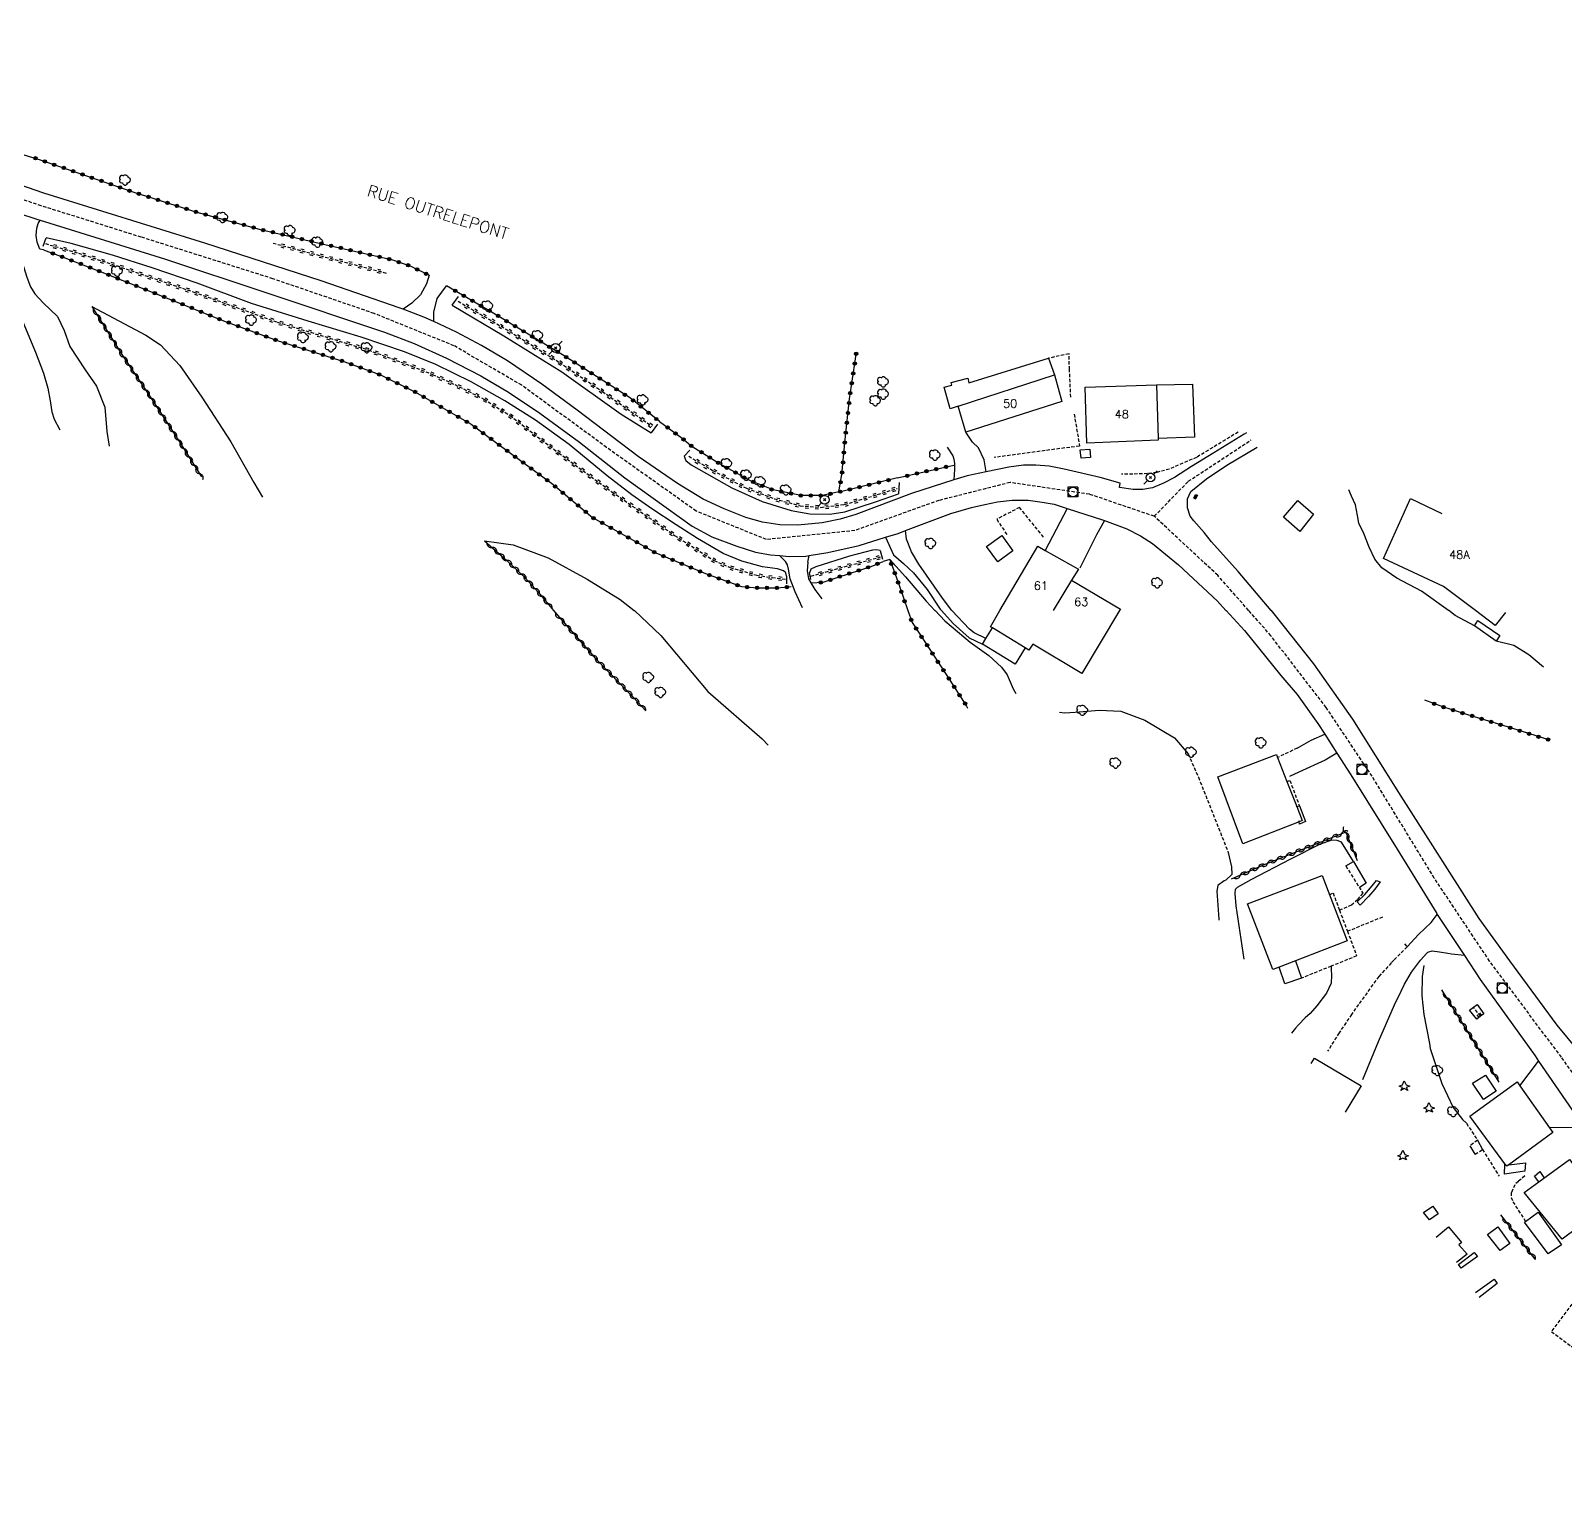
# Model space of a CAD drawing. Header units: millimetres. Extents: x 267000 to 268000, y 124999 to 126000.
# Drawn here: x 267223.6 to 267454.9, y 125538.4 to 125758.4 of the extents above; entities that cross this region are included whole.
import ezdxf
from ezdxf.enums import TextEntityAlignment as Align

# ---------------------------------------------------------------- set-up
doc = ezdxf.new("R2010")
doc.units = ezdxf.units.MM
doc.linetypes.add('DASHED', pattern=[0.75, 0.5, -0.25])
doc.layers.get('0').update_dxf_attribs({"linetype": 'CONTINUOUS'})
for name, color, linetype in [('W0001', 6, 'DASHED'), ('W0008', 7, 'CONTINUOUS'), ('W0017', 7, 'CONTINUOUS'), ('W0101', 7, 'CONTINUOUS'), ('W0104', 1, 'CONTINUOUS'), ('W0105', 7, 'CONTINUOUS'), ('W0112', 1, 'DASHED'), ('W0120', 7, 'CONTINUOUS'), ('W0211', 2, 'CONTINUOUS'), ('W0214', 2, 'CONTINUOUS'), ('W0220', 5, 'DASHED'), ('W0300', 7, 'CONTINUOUS'), ('W0303', 7, 'CONTINUOUS'), ('W0310', 3, 'CONTINUOUS'), ('W0322', 7, 'CONTINUOUS'), ('W0323', 7, 'CONTINUOUS'), ('W0401', 7, 'CONTINUOUS'), ('W0420', 7, 'CONTINUOUS'), ('W0473', 7, 'CONTINUOUS'), ('W0989', 7, 'CONTINUOUS'), ('W0991', 7, 'CONTINUOUS'), ('W1102', 7, 'CONTINUOUS')]:
    doc.layers.add(name, color=color, linetype=linetype)
doc.styles.get("Standard").update_dxf_attribs({"font": 'romans.shx', "width": 0.85})

# ---------------------------------------------------------------- blocks, each defined once
blk = doc.blocks.new('T303')
for p, q in [((-0.77, 0), (-0.28, 0.21)), ((-0.28, -0.21), (-0.77, 0)), ((-0.28, 0.21), (0, 0.83)), ((0, 0.83), (0.28, 0.21)), ((0.28, 0.21), (0.83, 0)), ((0.83, 0), (0.28, -0.21)), ((-0.49, -0.63), (-0.28, -0.21)), ((0, -0.35), (-0.49, -0.63)), ((0.56, -0.63), (0, -0.35)), ((0.28, -0.21), (0.56, -0.63))]:
    blk.add_line(p, q)
blk = doc.blocks.new('T420')
for p, q in [((0.75, 0.75), (-0.75, 0.75)), ((-0.75, 0.75), (-0.75, -0.75)), ((0.75, 0.75), (0.75, -0.75)), ((0.75, -0.75), (-0.75, -0.75))]:
    blk.add_line(p, q)
blk.add_ellipse((0, 0), major_axis=(-0.53, 0.53), ratio=1, start_param=3.926991, end_param=10.210176)
blk = doc.blocks.new('T300')
for p, q in [((-0.8, 0.51), (-0.86, 0.34)), ((-0.86, 0.34), (-0.86, 0.17)), ((-0.86, 0.17), (-0.74, 0.06)), ((-0.69, 0.63), (-0.8, 0.51)), ((-0.8, -0.06), (-0.74, 0.06)), ((-0.74, 0.06), (-0.69, 0.11)), ((-0.57, 0.69), (-0.69, 0.63)), ((-0.46, 0.69), (-0.57, 0.69)), ((-0.29, 0.63), (-0.46, 0.69)), ((-0.29, 0.63), (-0.17, 0.74)), ((-0.23, 0.57), (-0.29, 0.63)), ((-0.17, 0.74), (-0.06, 0.8)), ((-0.06, 0.8), (0.06, 0.8)), ((0.06, 0.8), (0.23, 0.74)), ((0.23, 0.74), (0.34, 0.63)), ((0.34, 0.63), (0.4, 0.51)), ((0.46, 0.46), (0.34, 0.46)), ((0.4, 0.51), (0.4, 0.46)), ((0.57, 0.4), (0.46, 0.46)), ((0.57, 0.4), (0.69, 0.29)), ((0.69, 0.29), (0.74, 0.17)), ((0.74, 0.06), (0.69, -0.17)), ((0.74, 0.17), (0.74, 0.06)), ((-0.8, -0.17), (-0.8, -0.06)), ((-0.8, -0.23), (-0.8, -0.17)), ((-0.74, -0.34), (-0.8, -0.23)), ((-0.69, -0.4), (-0.74, -0.34)), ((-0.51, -0.46), (-0.69, -0.4)), ((-0.4, -0.46), (-0.51, -0.46)), ((-0.4, -0.46), (-0.34, -0.46)), ((-0.34, -0.46), (-0.34, -0.4)), ((-0.34, -0.51), (-0.34, -0.46)), ((-0.29, -0.63), (-0.34, -0.51)), ((-0.17, -0.74), (-0.29, -0.63)), ((-0.06, -0.8), (-0.17, -0.74)), ((0.06, -0.8), (-0.06, -0.8)), ((0.17, -0.74), (0.06, -0.8)), ((0.23, -0.69), (0.17, -0.74)), ((0.29, -0.46), (0.23, -0.46)), ((0.29, -0.63), (0.23, -0.69)), ((0.46, -0.4), (0.29, -0.46)), ((0.34, -0.51), (0.29, -0.63)), ((0.34, -0.51), (0.34, -0.46)), ((0.57, -0.34), (0.46, -0.4)), ((0.63, -0.29), (0.57, -0.34)), ((0.69, -0.17), (0.63, -0.29))]:
    blk.add_line(p, q)
blk = doc.blocks.new('T401')
for p, q in [((-0.3, 0.3), (0, 0.3)), ((-0.3, -0.25), (-0.3, 0.3)), ((-0.3, 0.15), (0, 0.15)), ((-0.3, 0), (0, 0)), ((0, 0.3), (0, -0.25)), ((-0.3, -0.15), (0, -0.15)), ((-0.3, -0.25), (-0.3, -0.3)), ((-0.3, -0.3), (0, -0.3)), ((0, -0.3), (0, -0.25))]:
    blk.add_line(p, q)
blk = doc.blocks.new('T473')
for p, q in [((-0.166667, 0.166667), (0.166667, -0.166667)), ((-0.166667, -0.166667), (0.166667, 0.166667)), ((0.500001, 0.500001), (1.000002, 1.000002)), ((-1.000002, -1.000002), (-0.500001, -0.500001))]:
    blk.add_line(p, q)
blk.add_ellipse((0, 0), major_axis=(0.471405, 0.471405), ratio=1, start_param=5.4977871438, end_param=11.780972451)
blk = doc.blocks.new('t323o')
at = {"color": 0, "linetype": 'Continuous'}
for radius in [0.25, 0.15]:
    blk.add_circle((0, 0), radius, dxfattribs=at)
blk = doc.blocks.new('t310o')
at = {"color": 0, "linetype": 'Continuous'}
for centre, start, end in [((-0.5, 0.38), 216.8699, 323.1304), ((0.5, -0.37), 36.8699, 143.1303)]:
    blk.add_arc(centre, 0.625, start, end, dxfattribs=at)
blk = doc.blocks.new('t322o')
at = {"color": 0, "linetype": 'Continuous'}
for radius in [0.25, 0.15]:
    blk.add_circle((0, 0), radius, dxfattribs=at)
blk = doc.blocks.new('t220o')
at = {"color": 0, "linetype": 'Continuous'}
for p, q in [((-0.25, 0.25), (0.25, 0.25)), ((-0.25, -0.25), (0.25, -0.25))]:
    blk.add_line(p, q, dxfattribs=at)

msp = doc.modelspace()

# ---------------------------------------------------------------- linework, layer by layer
at = {"layer": 'W0001'}
for points in [[(267392.97, 125685.21), (267383.21, 125688.53), (267371.24, 125690.3), (267360.49, 125687.59), (267347.83, 125683.07), (267334.5, 125681.71), (267323.9, 125686), (267310.39, 125695.59), (267297.63, 125704.96), (267287.41, 125710.91), (267275.37, 125715.78), (267260.12, 125720.99), (267240.28, 125727.27), (267225.21, 125731.99), (267210.87, 125736.79), (267196.95, 125741.56), (267181.92, 125746.31), (267168.89, 125750.86), (267156.18, 125755.34), (267148.04, 125757.75)], [(267392.97, 125685.21), (267398.09, 125690.48), (267407.59, 125696.73)], [(267407.21, 125671), (267407.18, 125671.03), (267402.52, 125676.32), (267392.97, 125685.21)], [(267461.28, 125594.12), (267454.34, 125603.7), (267443.51, 125618.17), (267435.17, 125630.7), (267425.8, 125646.03), (267418.88, 125656.4), (267410.55, 125667.21), (267407.21, 125671)]]:
    msp.add_lwpolyline(points, dxfattribs=at)
at = {"layer": 'W0008'}
for points in [[(267406.85, 125697.8), (267406.51, 125697.6), (267401.92, 125694.77), (267398.56, 125692.7), (267396, 125691.04), (267394.38, 125690.18), (267392.69, 125689.48), (267391.24, 125689.24), (267389.76, 125689.24), (267387.73, 125689.53), (267387.84, 125690.19), (267384.8, 125691.06), (267379.4, 125692.33), (267377.14, 125692.76), (267375.11, 125692.93), (267373.23, 125692.89), (267371.03, 125692.6), (267367.65, 125691.91), (267364.76, 125691.33), (267362.76, 125690.68), (267356.38, 125688.64), (267347.98, 125685.46), (267345.63, 125684.78), (267342.9, 125684.2), (267339.24, 125683.87), (267336.52, 125683.91), (267333.9, 125684.32), (267331.38, 125685.05), (267328.11, 125686.32), (267324.95, 125687.78), (267321.08, 125690.15), (267315.17, 125694.22), (267305.96, 125701.21), (267300.63, 125705.1), (267295.5, 125708.61), (267291.56, 125710.97), (267287.78, 125712.97), (267284.37, 125714.54), (267282.86, 125715.22), (267279.77, 125716.4), (267279.14, 125716.63), (267267.41, 125720.67), (267249.86, 125726.35), (267225.58, 125733.88), (267211.76, 125738.65)], [(267221.48, 125730.97), (267224.7, 125729.95), (267225.05, 125729.84), (267243.76, 125723.99), (267259.18, 125718.9), (267276.95, 125712.96), (267281.43, 125711.27), (267286.28, 125709.02), (267291.47, 125706.37), (267295.63, 125703.91), (267300.34, 125700.74), (267306.31, 125696.37), (267313.16, 125691), (267319.39, 125686.56), (267323.32, 125683.73), (267326.28, 125682.14), (267330.04, 125680.7), (267332.85, 125679.8), (267335.11, 125679.4), (267336.47, 125679.28), (267337.93, 125679.15), (267340.46, 125679.21), (267340.97, 125679.29), (267343.75, 125679.75), (267348.5, 125680.82), (267352.47, 125682.04), (267354.38, 125682.63), (267355.48, 125683.05), (267362.32, 125685.65), (267365.42, 125686.52), (267367.4, 125687.01), (267369.34, 125687.4), (267371.52, 125687.63), (267373.95, 125687.62), (267376.08, 125687.36), (267377.88, 125687.03), (267379.84, 125686.4), (267385.3, 125684.64), (267385.47, 125684.58), (267388.82, 125683.3), (267390.91, 125682.28), (267392.7, 125681.1), (267396.62, 125677.92), (267402.51, 125672.4), (267403.77, 125671.03), (267403.8, 125671)], [(267410.63, 125671), (267410.6, 125671.03), (267405.6, 125676.91), (267401.57, 125681.35), (267400.47, 125682.78), (267398.92, 125684.51), (267398.37, 125685.23), (267397.98, 125686.48), (267397.95, 125687.86), (267398.48, 125688.97), (267400.82, 125690.87), (267403.88, 125692.89), (267408.46, 125695.63)], [(267403.8, 125671), (267406.57, 125667.99), (267412.04, 125661.2), (267414.49, 125658.37), (267417.64, 125653.98), (267418.65, 125652.4), (267420.48, 125649.54), (267422.57, 125646.27), (267429.58, 125635.05), (267435.53, 125625.36), (267435.62, 125625.22), (267439.71, 125619.02), (267442.07, 125615.43), (267450.38, 125603.89), (267450.9, 125603.13), (267457.54, 125593.43)], [(267530.78, 125538.45), (267522.26, 125541.96), (267515.31, 125544.86), (267507.71, 125548.49), (267502.81, 125551.48), (267501.95, 125552.26), (267496.31, 125557.32), (267495.17, 125558.35), (267486.6, 125566.38), (267481.1, 125572.36), (267476.19, 125578.2), (267471.25, 125584.54), (267467.6, 125590.09), (267467.36, 125590.46), (267462.92, 125597.21), (267460.47, 125600.37), (267453.71, 125608.53), (267446.54, 125618.21), (267441.92, 125624.63), (267429.82, 125643.59), (267422.87, 125654.65), (267417.03, 125662.96), (267411.24, 125670.28), (267410.63, 125671)]]:
    msp.add_lwpolyline(points, dxfattribs=at)
at = {"layer": 'W0017'}
for points in [[(267224.98, 125725.45), (267224.57, 125726.54), (267224.42, 125727.53), (267224.54, 125728.64), (267224.75, 125729.33), (267225.05, 125729.84)], [(267283.66, 125721.52), (267283.27, 125720.24), (267282.36, 125718.58), (267281.06, 125717.32), (267279.77, 125716.4)], [(267284.37, 125714.54), (267284.36, 125715.98), (267284.88, 125718.01), (267286.29, 125719.95), (267286.3, 125719.96)], [(267367.65, 125691.91), (267367.32, 125693.73), (267366.46, 125695.51), (267365.59, 125696.38), (267364.55, 125697.89)], [(267361.75, 125695.63), (267362.62, 125694.34), (267362.77, 125693.81), (267362.86, 125693.18), (267362.85, 125692.3), (267362.76, 125690.68)], [(267379.84, 125686.4), (267376.53, 125680.08)], [(267362.47, 125671), (267362.44, 125671.03), (267362.4, 125671.08), (267360.92, 125673.01), (267357.49, 125677.99), (267356.37, 125679.88), (267355.64, 125681.77), (267355.48, 125683.05)], [(267385.47, 125684.58), (267384.25, 125682.4), (267381.74, 125677.41)], [(267352.47, 125682.04), (267353.67, 125679.39), (267355.16, 125678.12), (267356.65, 125676.71), (267358.71, 125674.18), (267360.7, 125671.22), (267360.87, 125671.03), (267360.9, 125671)], [(267336.47, 125679.28), (267337.38, 125678.41)], [(267339.96, 125671.43), (267338.82, 125673.85), (267338.09, 125675.77), (267337.85, 125677.22), (267337.67, 125677.91), (267337.38, 125678.41)], [(267340.76, 125678.32), (267340.67, 125677.01), (267340.85, 125675.79), (267341.2, 125675.16), (267341.81, 125674.2), (267342.87, 125672.76)], [(267340.76, 125678.32), (267340.97, 125679.29)], [(267360.9, 125671), (267362.63, 125669.06), (267365.06, 125666.91), (267367.05, 125665.92)], [(267367.58, 125666.79), (267365.82, 125667.64), (267365.11, 125668.18), (267362.47, 125671)], [(267414.52, 125650.28), (267416.6, 125651.49), (267418.65, 125652.4)], [(267420.48, 125649.54), (267418.7, 125648.48), (267414.74, 125646.65), (267413.36, 125646.02)], [(267431.08, 125620.34), (267432.81, 125622.18), (267434.68, 125623.98), (267435.62, 125625.22)], [(267424.38, 125600.36), (267426.78, 125606.07), (267429.17, 125611.58), (267429.49, 125612.24), (267429.66, 125612.61), (267430.67, 125614.71), (267431.72, 125616.53), (267432.96, 125618.14), (267433.09, 125618.32)], [(267439.71, 125619.02), (267437.78, 125619.21), (267437.21, 125619.32), (267435.98, 125619.54), (267434.85, 125619.68), (267434.81, 125619.69), (267434.15, 125619.47), (267434.05, 125619.36), (267433.09, 125618.32)], [(267448.07, 125599.41), (267450.9, 125603.13)], [(267457.54, 125593.43), (267456.78, 125593.11), (267452.56, 125593.08)]]:
    msp.add_lwpolyline(points, dxfattribs=at)
at = {"layer": 'W0101'}
for points in [[(267364.55, 125697.89), (267363.43, 125701.82), (267377.93, 125706.5), (267379.05, 125702.51)], [(267382.82, 125696.21), (267382.57, 125704.68), (267393.32, 125705), (267393.57, 125696.91), (267393.57, 125696.68)], [(267406.31, 125635.85), (267402.54, 125645.93), (267411.37, 125649.33), (267411.55, 125648.86), (267412.96, 125645.26), (267414.46, 125641.46), (267415.28, 125639.38), (267414.8, 125639.19), (267406.31, 125635.85)], [(267410.83, 125616.91), (267407.02, 125626.83), (267418.26, 125631.11), (267422.04, 125621.23), (267414.26, 125618.23), (267411.78, 125617.28), (267410.83, 125616.91)], [(267446.1, 125587.27), (267445.96, 125587.46), (267440.54, 125594.82), (267447.66, 125599.99), (267448.07, 125599.41), (267452.56, 125593.08), (267453.05, 125592.38), (267446.42, 125587.51)], [(267454.46, 125576.29), (267448.73, 125583.32), (267450.93, 125584.93), (267455.54, 125588.3), (267456.22, 125587.44), (267461.11, 125581.24)]]:
    msp.add_lwpolyline(points, close=True, dxfattribs=at)
for points in [[(267441.4, 125671), (267441.36, 125671.03), (267436.57, 125674.65), (267427.51, 125678.84), (267431.57, 125687.87), (267436.3, 125685.63)], [(267369.69, 125671), (267369.71, 125671.03), (267375.42, 125680.71), (267376.53, 125680.08), (267381.54, 125677.26), (267380.49, 125675.6)], [(267380.49, 125675.6), (267387.85, 125671.24), (267387.73, 125671.03), (267387.71, 125671)], [(267387.71, 125671), (267382.07, 125661.51), (267374.65, 125665.93), (267374.04, 125665.06), (267373.51, 125665.38), (267368.57, 125668.38), (267368.26, 125668.57), (267369.69, 125671)], [(267445.89, 125670.7), (267444.36, 125668.77), (267441.4, 125671)], [(267416.62, 125602.74), (267417.11, 125603.57), (267424.14, 125599.41), (267421.72, 125595.4)]]:
    msp.add_lwpolyline(points, dxfattribs=at)
at = {"layer": 'W0104'}
for points in [[(267365, 125705.3), (267377.02, 125709.02), (267377.93, 125706.5)], [(267362.47, 125704.99), (267362.37, 125705.35), (267364.85, 125706), (267365, 125705.3)], [(267363.43, 125701.82), (267362.21, 125701.41), (267361.28, 125704.68), (267362.47, 125704.99)], [(267362.47, 125704.99), (267362.47, 125704.99)], [(267365, 125705.3), (267365, 125705.3)], [(267393.32, 125705), (267398.71, 125705.14), (267399.03, 125697.12), (267393.57, 125696.91)], [(267373.51, 125665.38), (267372.02, 125662.91), (267367.05, 125665.92), (267367.58, 125666.79), (267368.57, 125668.38)], [(267414.26, 125618.23), (267415.17, 125615.62), (267412.66, 125614.74), (267411.78, 125617.28)], [(267435.43, 125576.6), (267437.33, 125578.15), (267439.29, 125575.78), (267438.89, 125575.42), (267440.12, 125574.02), (267438.5, 125572.75)]]:
    msp.add_lwpolyline(points, dxfattribs=at)
for points in [[(267414.9, 125682.93), (267412.44, 125685.1), (267414.58, 125687.6), (267416.94, 125685.52), (267414.9, 125682.93)], [(267369.4, 125678.35), (267367.7, 125680.68), (267369.99, 125682.31), (267371.63, 125679.99), (267369.4, 125678.35)], [(267442.59, 125597.35), (267440.95, 125599.81), (267442.91, 125601.02), (267444.48, 125598.6)], [(267434.45, 125579.2), (267433.54, 125580.3), (267434.94, 125581.26), (267435.74, 125580.13), (267434.45, 125579.2)], [(267452.32, 125574.07), (267448.79, 125578.86), (267448.93, 125578.96), (267450.82, 125580.34), (267454.35, 125575.41)], [(267445.1, 125574.57), (267443.2, 125577), (267444.73, 125578.16), (267446.56, 125575.63), (267445.1, 125574.57)]]:
    msp.add_lwpolyline(points, close=True, dxfattribs=at)
at = {"layer": 'W0105'}
for points in [[(267381.93, 125693.95), (267381.79, 125695.23), (267383.27, 125695.34), (267383.35, 125694.06)], [(267444.48, 125666.37), (267441.21, 125668.72), (267441.71, 125669.5), (267445.06, 125667.25)], [(267424.02, 125626.61), (267423.53, 125627.11), (267424.7, 125628.24), (267425.81, 125629.51), (267426.45, 125630.35), (267427, 125630.11), (267426.19, 125629.04), (267425.26, 125627.94)], [(267439.22, 125571.9), (267438.8, 125572.47), (267441.17, 125574.3), (267441.68, 125573.67)]]:
    msp.add_lwpolyline(points, close=True, dxfattribs=at)
for points in [[(267414.43, 125641.45), (267414.46, 125641.46), (267414.85, 125641.56), (267415.76, 125639.22), (267414.84, 125638.81), (267414.8, 125639.19), (267414.78, 125639.3)], [(267421.85, 125632.53), (267423.01, 125633.2), (267424.89, 125629.95), (267423.9, 125629.27)], [(267441.34, 125589.09), (267440.6, 125590.35)], [(267441.67, 125591.22), (267442.43, 125589.8)], [(267445.96, 125587.46), (267446.42, 125587.51), (267448.91, 125587.8), (267448.83, 125586.53), (267445.74, 125586.09), (267445.8, 125587.56)], [(267450.93, 125584.93), (267450.29, 125585.79), (267451.09, 125586.49), (267451.66, 125585.6)], [(267441.4, 125568.23), (267444.19, 125570.24), (267444.67, 125569.61), (267441.93, 125567.5)]]:
    msp.add_lwpolyline(points, dxfattribs=at)
at = {"layer": 'W0112'}
for points in [[(267380.38, 125703.18), (267380.18, 125707.35), (267380.12, 125709.69), (267377.02, 125709.02)], [(267380.89, 125700.61), (267381.7, 125695.8), (267368.82, 125694.07)], [(267405.62, 125697.9), (267399.34, 125694.09), (267395.24, 125692.32), (267393.33, 125691.82), (267391.95, 125691.65), (267389.71, 125691.56), (267388, 125691.55)], [(267376.27, 125682.08), (267372.66, 125686.54), (267369.21, 125684.76)], [(267369.21, 125684.76), (267370.85, 125682.3)], [(267398.09, 125649.4), (267399.61, 125645.91), (267404.04, 125634.77)], [(267414.52, 125650.28), (267411.55, 125648.86), (267411.48, 125648.83)], [(267412.95, 125645.26), (267412.96, 125645.26), (267413.41, 125645.42), (267414.85, 125641.56)], [(267421.85, 125632.53), (267424.38, 125628.44), (267423.6, 125627.44), (267422.67, 125626.6), (267420.88, 125625.87)], [(267419.39, 125628.17), (267419.92, 125628.46), (267420.88, 125625.87), (267422.08, 125622.69), (267423.47, 125618.97), (267419.62, 125617.42), (267415.17, 125615.62)], [(267422.08, 125622.69), (267427.51, 125624.91)], [(267430.66, 125620.81), (267431.08, 125620.34), (267429.08, 125618.34), (267428.69, 125617.91), (267426.8, 125615.85), (267423.74, 125611.66), (267422.71, 125610.15), (267420.81, 125607.37), (267419.09, 125604.61)], [(267440.03, 125593.75), (267441.67, 125591.22), (267440.6, 125590.35)], [(267441.34, 125589.09), (267442.43, 125589.8), (267444.93, 125585.78)], [(267448.82, 125585.81), (267447.85, 125585), (267447.29, 125584.49), (267446.78, 125583.32), (267446.77, 125582.57), (267447.02, 125581.91), (267448.93, 125578.96)], [(267459.19, 125570.99), (267457.68, 125568.88), (267452.83, 125562.35), (267455.8, 125560.18), (267463.09, 125555.21), (267467.39, 125552.29)]]:
    msp.add_lwpolyline(points, dxfattribs=at)
at = {"layer": 'W0120'}
for points in [[(267225.51, 125725.93), (267225.93, 125727.17)], [(267287.16, 125717.01), (267288.07, 125718.31)], [(267318.11, 125699.09), (267317.14, 125697.79)], [(267322.1, 125694.29), (267322.94, 125695.16)], [(267354.52, 125690.31), (267354.39, 125688.6)], [(267351.67, 125680.04), (267352.01, 125678.76)], [(267337.51, 125676.21), (267337.52, 125675.05)], [(267341.21, 125675.68), (267341, 125676.67)]]:
    msp.add_lwpolyline(points, dxfattribs=at)
msp.add_lwpolyline([(267441.59, 125609.44), (267440.49, 125610.81), (267441.09, 125611.25), (267441.63, 125611.64), (267442.62, 125610.25), (267442.14, 125609.87)], close=True, dxfattribs=at)
at = {"layer": 'W0211'}
for points in [[(267219.35, 125726.86), (267219.49, 125725.24), (267219.94, 125722.64), (267220.61, 125719.71), (267221.9, 125715.74), (267224.33, 125709.95), (267225.52, 125706.78), (267226.21, 125704.5), (267226.54, 125702.59), (267226.77, 125700.94), (267227.15, 125699.82), (267228, 125698.26)], [(267337.51, 125676.21), (267337.45, 125676.7), (267337.06, 125676.97), (267336.15, 125677.31), (267333.92, 125677.61), (267330.81, 125678.45), (267327.97, 125679.58), (267324.1, 125681.88), (267320.91, 125683.91), (267317.24, 125686.33), (267314.22, 125688.45), (267310.49, 125691.31), (267304.75, 125696.03), (267299.72, 125699.67), (267295.07, 125702.63), (267289.99, 125705.48), (267284.68, 125708.06), (267279.95, 125710.01), (267273.42, 125712.19), (267265.41, 125714.62), (267256.91, 125717.26), (267248.68, 125720.36), (267241.92, 125722.67), (267235.94, 125724.58), (267229.73, 125726.32), (267225.93, 125727.17)], [(267287.16, 125717.01), (267294.94, 125712.42), (267303.65, 125706.98), (267312.61, 125700.59), (267317.14, 125697.79)], [(267322.1, 125694.29), (267322.34, 125693.63), (267323.15, 125692.96), (267329.3, 125689.48), (267333.87, 125687.43), (267338.21, 125686.08), (267341.03, 125685.6), (267344.05, 125685.55), (267346.33, 125685.88), (267350.92, 125687.38), (267354.39, 125688.6)], [(267437.34, 125671), (267437.29, 125671.03), (267433.24, 125673.95), (267429.5, 125675.91), (267427.26, 125677.46), (267426.23, 125678.76), (267425.34, 125680.55), (267424.55, 125682.6), (267423.82, 125684.16), (267423.61, 125685.31), (267423.28, 125686.96), (267422.71, 125688.23), (267422.29, 125689.18)], [(267351.67, 125680.04), (267351.08, 125680.15), (267350.48, 125680.1), (267347.05, 125679.2), (267341.93, 125677.61), (267341.21, 125677.23), (267341, 125676.67)], [(267441.21, 125668.72), (267438.34, 125670.28), (267437.34, 125671)], [(267451.61, 125662.47), (267449.41, 125664.32), (267447.17, 125665.73), (267444.48, 125666.37)], [(267404.04, 125634.77), (267404.62, 125632.4), (267404.67, 125631.22), (267403.77, 125630.39), (267403.51, 125630.26), (267402.54, 125629.56), (267402.4, 125628.74), (267402.69, 125624.51), (267402.69, 125624.34)], [(267419.62, 125617.42), (267419.62, 125616.87), (267419.7, 125616.05), (267419.62, 125614.84), (267418.9, 125613.35), (267417.47, 125611.44), (267416.46, 125610.31), (267415.7, 125609.64), (267414.7, 125608.6), (267414.25, 125608.06), (267413.66, 125607.33)], [(267433.6, 125617.51), (267433.34, 125615.87), (267433.29, 125612.95), (267433.6, 125610.15), (267434.43, 125605.75), (267434.57, 125605.01), (267436.29, 125599.72), (267438.04, 125596.14), (267439.42, 125594.31), (267440.03, 125593.75)]]:
    msp.add_lwpolyline(points, dxfattribs=at)
at = {"layer": 'W0214'}
for points in [[(267221.44, 125725.97), (267222.07, 125724.28), (267223.01, 125721.24), (267223.6, 125719.76), (267224.24, 125718.73), (267225.5, 125717.39), (267227.67, 125715.32), (267228.65, 125713.2), (267229.5, 125710.79), (267231.84, 125707.3), (267233.54, 125704.84), (267234.8, 125701.66), (267235.1, 125698.01), (267235.43, 125695.79)], [(267232.82, 125716.84), (267240.96, 125712.5), (267243.17, 125711.05), (267246.08, 125707.92), (267249.41, 125703.16), (267253.8, 125696.42), (267257.22, 125690.32), (267258.56, 125688.07)], [(267291.99, 125681.49), (267296.35, 125680.9), (267301.61, 125678.97), (267307.47, 125675.72), (267312.48, 125672.68), (267314.58, 125671.03), (267314.62, 125671)], [(267353.11, 125678.68), (267355.47, 125676.08), (267358.56, 125672.42), (267359.9, 125671.03), (267359.93, 125671)], [(267314.62, 125671), (267318.6, 125667.25), (267325.69, 125658.79), (267333.85, 125651.66), (267334.78, 125650.73)], [(267359.93, 125671), (267361.4, 125669.48), (267365.19, 125666.23), (267368.02, 125664.24), (267369.96, 125662.47), (267370.79, 125661.34), (267371.71, 125659.22), (267372.12, 125658.51)], [(267378.66, 125655.69), (267379.41, 125655.58), (267381.02, 125655.72), (267384.67, 125656.02), (267387.92, 125655.83), (267391.54, 125654.49), (267396, 125651.82), (267398.09, 125649.4)], [(267423.01, 125633.2), (267421.16, 125636.11), (267420.51, 125636.38), (267419.72, 125636.39), (267417.98, 125635.83), (267413.49, 125633.55), (267407.52, 125630.44), (267405.47, 125629.3), (267405.17, 125628.98), (267405.09, 125628.36), (267405.26, 125626.52), (267406.46, 125618.49)]]:
    msp.add_lwpolyline(points, dxfattribs=at)
at = {"layer": 'W0220'}
for points in [[(267225.82, 125726.29), (267230.79, 125724.86), (267236.57, 125722.96), (267248.2, 125718.99), (267260.77, 125714.47), (267274.5, 125710.27), (267281.06, 125707.83), (267284.16, 125706.59), (267287.52, 125705.06), (267291.92, 125702.88), (267295.86, 125700.39), (267303.19, 125694.74), (267311.21, 125688.9), (267320.66, 125682.33), (267326.61, 125678.55), (267329.02, 125677.5), (267333.04, 125676.34), (267335.37, 125675.98), (267337.37, 125675.75)], [(267260.15, 125726.37), (267267.28, 125724.47), (267277.26, 125721.84)], [(267288.03, 125717.62), (267295.15, 125713.46), (267303.32, 125708.4), (267309.78, 125704.02), (267317.25, 125698.77)], [(267322.79, 125694.25), (267326.4, 125692.12), (267331.48, 125689.44), (267335.7, 125687.85), (267339.59, 125686.8), (267342.71, 125686.55), (267346.29, 125686.99), (267351.25, 125688.48), (267354.19, 125689.42)], [(267341.22, 125676.18), (267344.78, 125677.2), (267351.72, 125679.09)], [(267442.14, 125609.87), (267441.09, 125611.25)]]:
    msp.add_lwpolyline(points, dxfattribs=at)
at = {"layer": 'W0310'}
for points in [[(267232.82, 125716.84), (267237.33, 125709.6), (267242.04, 125702.6), (267245.92, 125696.58), (267249.09, 125691.54), (267249.36, 125691.14)], [(267291.99, 125681.49), (267295.4, 125678.55), (267298.14, 125675.94), (267300.14, 125673.74), (267302.39, 125671.03), (267302.42, 125671)], [(267302.42, 125671), (267303.3, 125669.94), (267308.75, 125663.8), (267314.47, 125657.93), (267316.33, 125655.91)], [(267421.83, 125637.62), (267409.54, 125632.71), (267404.56, 125630.51)], [(267421.83, 125637.62), (267423.55, 125633.33)], [(267444.97, 125599.94), (267437.47, 125612), (267436.3, 125613.88)], [(267450.38, 125573.28), (267445.19, 125579.94)]]:
    msp.add_lwpolyline(points, dxfattribs=at)
at = {"layer": 'W0322'}
for points in [[(267225.54, 125725.34), (267228.08, 125724.41), (267234.06, 125722.11), (267242.41, 125718.79), (267252.69, 125714.67), (267260.76, 125711.68), (267270.96, 125708.49), (267276.31, 125706.53), (267281.62, 125703.91), (267289.99, 125699.07), (267294.43, 125695.81), (267302.29, 125690.03), (267308.28, 125685.03), (267317.85, 125679.68), (267325.33, 125676.57), (267330.75, 125674.61), (267333.17, 125674.44), (267336.13, 125674.42), (267338.24, 125674.62)], [(267318.4, 125699.48), (267314, 125703), (267303.79, 125709.54), (267293.19, 125715.93), (267286.29, 125719.95)], [(267318.44, 125699.44), (267318.4, 125699.48)], [(267318.4, 125699.48), (267318.4, 125699.48)], [(267354.26, 125691), (267345.85, 125688.97), (267345.41, 125688.88), (267342.95, 125688.33), (267339.76, 125688.32), (267335.51, 125689.18), (267331.98, 125690.58), (267327.03, 125693.39), (267323.42, 125695.65)], [(267341.2, 125675.16), (267343.08, 125675.26), (267345.33, 125676.04), (267350.28, 125677.67), (267352.1, 125678.39)], [(267353.11, 125678.68), (267354.49, 125674.82), (267355.83, 125671.03), (267355.84, 125671)], [(267355.84, 125671), (267356.47, 125669.2), (267361.69, 125661.23), (267364.67, 125656.61), (267364.81, 125656.3)]]:
    msp.add_lwpolyline(points, dxfattribs=at)
at = {"layer": 'W0323'}
for points in [[(267169.08, 125758.38), (267177.15, 125755.62), (267188.81, 125751.41), (267199.75, 125747.52), (267207.76, 125744.73), (267216.87, 125741.45), (267225.17, 125738.88), (267239.02, 125734.09), (267248.63, 125731.04), (267258.05, 125728.48), (267267.96, 125726.18), (267277.98, 125723.88), (267280.89, 125722.91), (267283.66, 125721.52)], [(267225.54, 125725.34), (267224.98, 125725.45)], [(267345.41, 125688.88), (267345.88, 125691.49), (267346.36, 125696.78), (267347.02, 125702.91), (267348.06, 125709.92)], [(267318.4, 125699.48), (267318.4, 125699.48), (267321.8, 125696.96), (267323.42, 125695.65)], [(267354.26, 125691), (267362.77, 125692.93)], [(267353.11, 125678.68), (267352.1, 125678.39)], [(267452.58, 125651.48), (267448.45, 125652.77), (267445.55, 125653.67), (267440.24, 125655.31), (267436.47, 125656.48), (267433.76, 125657.48)]]:
    msp.add_lwpolyline(points, dxfattribs=at)
at = {"layer": 'W1102'}
msp.add_lwpolyline([(267380.49, 125675.6), (267377.71, 125671)], dxfattribs=at)

# ---------------------------------------------------------------- block references
at = {"layer": 'W0220'}
for p, rotation in [((267227.26, 125725.87), 343.9480782041462), ((267228.7, 125725.46), 343.9480782041462), ((267230.14, 125725.04), 343.9480782041462), ((267231.57, 125724.6), 341.7852811170712), ((267261.6, 125725.98), 345.1331135187875), ((267263.05, 125725.6), 345.1331135187875), ((267264.5, 125725.21), 345.1331135187875), ((267265.95, 125724.83), 345.1331135187875), ((267267.4, 125724.44), 345.2363670059332), ((267233, 125724.13), 341.7852811170712), ((267234.42, 125723.66), 341.7852811170712), ((267235.85, 125723.19), 341.7852811170712), ((267237.27, 125722.72), 341.1463031287224), ((267238.69, 125722.23), 341.1463031287224), ((267268.85, 125724.06), 345.2363670059332), ((267270.3, 125723.68), 345.2363670059332), ((267271.75, 125723.3), 345.2363670059332), ((267273.2, 125722.91), 345.2363670059332), ((267274.65, 125722.53), 345.2363670059332), ((267276.1, 125722.15), 345.2363670059332), ((267240.11, 125721.75), 341.1463031287224), ((267241.53, 125721.26), 341.1463031287224), ((267242.95, 125720.78), 341.1463031287224), ((267244.37, 125720.29), 341.1463031287224), ((267245.79, 125719.81), 341.1463031287224), ((267247.21, 125719.32), 341.1463031287224), ((267248.62, 125718.83), 340.2561649727147), ((267250.04, 125718.33), 340.2561649727147), ((267251.45, 125717.82), 340.2561649727147), ((267252.86, 125717.31), 340.2561649727147), ((267254.27, 125716.81), 340.2561649727147), ((267255.68, 125716.3), 340.2561649727147), ((267257.09, 125715.79), 340.2561649727147), ((267258.51, 125715.29), 340.2561649727147), ((267289.32, 125716.87), 329.7245695401971), ((267290.62, 125716.11), 329.7245695401971), ((267291.91, 125715.36), 329.7245695401971), ((267259.92, 125714.78), 340.2561649727147), ((267261.34, 125714.3), 342.9785399210758), ((267262.77, 125713.86), 342.9785399210758), ((267264.21, 125713.42), 342.9785399210758), ((267265.64, 125712.98), 342.9785399210758), ((267293.21, 125714.6), 329.7245695401971), ((267294.5, 125713.84), 329.7245695401971), ((267295.79, 125713.07), 328.1830391537593), ((267267.08, 125712.54), 342.9785399210758), ((267268.51, 125712.1), 342.9785399210758), ((267269.94, 125711.66), 342.9785399210758), ((267271.38, 125711.22), 342.9785399210758), ((267272.81, 125710.79), 342.9785399210758), ((267274.25, 125710.35), 342.9785399210758), ((267297.06, 125712.28), 328.1830391537593), ((267298.34, 125711.49), 328.1830391537593), ((267299.61, 125710.7), 328.1830391537593), ((267275.66, 125709.84), 339.5981426593801), ((267277.06, 125709.32), 339.5981426593801), ((267278.47, 125708.79), 339.5981426593801), ((267279.88, 125708.27), 339.5981426593801), ((267300.89, 125709.91), 328.1830391537593), ((267302.16, 125709.12), 328.1830391537593), ((267303.43, 125708.32), 325.9049285589022), ((267281.28, 125707.74), 338.3006025875434), ((267282.67, 125707.19), 338.3006025875434), ((267284.07, 125706.63), 338.3006025875434), ((267285.43, 125706.01), 335.4340383868964), ((267304.68, 125707.48), 325.9049285589022), ((267305.92, 125706.64), 325.9049285589022), ((267307.16, 125705.8), 325.9049285589022), ((267286.8, 125705.39), 335.4340383868964), ((267288.15, 125704.75), 333.6959756255297), ((267289.5, 125704.08), 333.6959756255297), ((267290.84, 125703.42), 333.6959756255297), ((267308.4, 125704.96), 325.9049285589022), ((267309.64, 125704.12), 325.9049285589022), ((267292.17, 125702.73), 327.5891766225496), ((267293.44, 125701.92), 327.5891766225496), ((267294.7, 125701.12), 327.5891766225496), ((267310.87, 125703.26), 324.8964115275102), ((267312.1, 125702.39), 324.8964115275102), ((267313.33, 125701.53), 324.8964115275102), ((267295.96, 125700.3), 322.4215903256501), ((267297.15, 125699.39), 322.4215903256501), ((267314.55, 125700.67), 324.8964115275102), ((267315.78, 125699.8), 324.8964115275102), ((267317.01, 125698.94), 324.8964115275102), ((267298.34, 125698.47), 322.4215903256501), ((267299.53, 125697.56), 322.4215903256501), ((267300.72, 125696.65), 322.4215903256501), ((267301.91, 125695.73), 322.4215903256501), ((267303.1, 125694.82), 322.4215903256501), ((267304.31, 125693.93), 323.8898599711213), ((267305.52, 125693.05), 323.8898599711213), ((267306.73, 125692.16), 323.8898599711213), ((267324.08, 125693.48), 329.465162747082), ((267325.38, 125692.72), 329.465162747082), ((267326.68, 125691.97), 332.1903601191937), ((267307.94, 125691.28), 323.8898599711213), ((267309.15, 125690.39), 323.8898599711213), ((267310.37, 125689.51), 323.8898599711213), ((267328, 125691.27), 332.1903601191937), ((267329.33, 125690.57), 332.1903601191937), ((267330.66, 125689.87), 332.1903601191937), ((267311.58, 125688.63), 325.2229639176354), ((267312.82, 125687.78), 325.2229639176354), ((267332.01, 125689.24), 339.4260680160766), ((267333.42, 125688.71), 339.4260680160766), ((267334.82, 125688.18), 339.4260680160766), ((267336.24, 125687.71), 344.8882295162325), ((267337.69, 125687.32), 344.8882295162325), ((267348.01, 125687.51), 16.79577132838845), ((267349.45, 125687.94), 16.79577132838845), ((267350.88, 125688.37), 16.79577132838845), ((267352.31, 125688.82), 17.67746958358412), ((267353.74, 125689.28), 17.67746958358412), ((267314.05, 125686.92), 325.2229639176354), ((267315.28, 125686.07), 325.2229639176354), ((267316.51, 125685.21), 325.2229639176354), ((267339.14, 125686.93), 344.8882295162325), ((267340.62, 125686.72), 355.432654132537), ((267342.11, 125686.6), 355.432654132537), ((267343.61, 125686.66), 6.896919866392242), ((267345.09, 125686.84), 6.896919866392242), ((267346.57, 125687.07), 16.79577132838845), ((267317.74, 125684.36), 325.2229639176354), ((267318.98, 125683.5), 325.2229639176354), ((267320.21, 125682.64), 325.2229639176354), ((267321.46, 125681.82), 327.5749475992351), ((267322.73, 125681.02), 327.5749475992351), ((267323.99, 125680.21), 327.5749475992351), ((267325.26, 125679.41), 327.5749475992351), ((267326.53, 125678.6), 327.5749475992351), ((267327.89, 125677.99), 336.3332798155025), ((267348.44, 125678.2), 15.24532550929014), ((267349.89, 125678.59), 15.24532550929014), ((267351.34, 125678.99), 15.24532550929014), ((267329.28, 125677.42), 344.0169812930284), ((267330.72, 125677.01), 344.0169812930284), ((267332.16, 125676.6), 344.0169812930284), ((267333.62, 125676.25), 351.037488718807), ((267335.1, 125676.02), 351.037488718807), ((267336.59, 125675.84), 353.4398035995439), ((267342.66, 125676.59), 16.04087109770311), ((267344.1, 125677), 16.04087109770311), ((267345.55, 125677.41), 15.24532550929014), ((267346.99, 125677.8), 15.24532550929014), ((267442, 125610.06), 127.5584997685041)]:
    msp.add_blockref('t220o', p, dxfattribs=dict(at, rotation=rotation))
at = {"layer": 'W0300', "rotation": 359.9999899820874}
for p in [(267237.84, 125735.87), (267252.53, 125730.24), (267262.68, 125728.26), (267266.85, 125726.52), (267236.65, 125722.14), (267292.48, 125716.89), (267256.86, 125714.77), (267264.67, 125712.15), (267300.03, 125712.43), (267268.85, 125710.76), (267274.27, 125710.61), (267352.12, 125705.45), (267352.13, 125703.61), (267315.87, 125702.74), (267350.93, 125702.62), (267359.92, 125694.42), (267328.52, 125693.13), (267331.48, 125691.41), (267333.57, 125690.42), (267337.46, 125689.17), (267359.26, 125681.11), (267393.43, 125675.17), (267316.72, 125660.94), (267318.55, 125658.68), (267382.14, 125655.97), (267409.05, 125651.08), (267387.14, 125648.03), (267398.52, 125649.65), (267435.67, 125601.68), (267438.04, 125595.5)]:
    msp.add_blockref('T300', p, dxfattribs=at)
at = {"layer": 'W0303', "rotation": 359.9999899820874}
for p in [(267430.64, 125599.33), (267434.37, 125596.05), (267430.43, 125588.86)]:
    msp.add_blockref('T303', p, dxfattribs=at)
at = {"layer": 'W0310'}
for p, rotation in [((267233.61, 125715.57), 301.9327478735715), ((267234.41, 125714.3), 301.9327478735715), ((267235.2, 125713.02), 301.9327478735715), ((267235.99, 125711.75), 301.9327478735715), ((267236.79, 125710.48), 301.9327478735715), ((267237.6, 125709.21), 303.9177217089934), ((267238.43, 125707.97), 303.9177217089934), ((267239.27, 125706.72), 303.9177217089934), ((267240.11, 125705.48), 303.9177217089934), ((267240.94, 125704.23), 303.9177217089934), ((267241.78, 125702.99), 303.9177217089934), ((267242.6, 125701.73), 302.8079115678426), ((267243.41, 125700.47), 302.8079115678426), ((267244.23, 125699.21), 302.8079115678426), ((267245.04, 125697.95), 302.8079115678426), ((267245.85, 125696.69), 302.8079115678426), ((267246.65, 125695.42), 302.1246197304029), ((267247.45, 125694.15), 302.1246197304029), ((267248.25, 125692.88), 302.1246197304029), ((267249.04, 125691.61), 302.1246197304029), ((267293.13, 125680.51), 319.0811274701571), ((267294.26, 125679.53), 319.0811274701571), ((267295.39, 125678.55), 319.0811274701571), ((267296.48, 125677.51), 316.5077170238379), ((267297.57, 125676.48), 316.5077170238379), ((267298.62, 125675.41), 312.2477762136707), ((267299.63, 125674.3), 312.2477762136707), ((267300.61, 125673.17), 309.7430347936248), ((267301.57, 125672.02), 309.7430347936248), ((267303.38, 125669.85), 311.6115078512271), ((267304.38, 125668.73), 311.6115078512271), ((267305.37, 125667.61), 311.6115078512271), ((267306.37, 125666.48), 311.6115078512271), ((267307.37, 125665.36), 311.6115078512271), ((267308.36, 125664.24), 311.6115078512271), ((267309.39, 125663.15), 314.2094909427964), ((267310.43, 125662.07), 314.2094909427964), ((267311.48, 125661), 314.2094909427964), ((267312.53, 125659.92), 314.2094909427964), ((267313.57, 125658.85), 314.2094909427964), ((267314.61, 125657.77), 312.8061222147183), ((267315.63, 125656.67), 312.8061222147183), ((267418.41, 125636.25), 201.7491440682631), ((267419.8, 125636.81), 201.7491440682631), ((267421.2, 125637.37), 201.7491440682631), ((267421.87, 125637.51), 291.9787453225356), ((267422.43, 125636.12), 291.9787453225356), ((267412.84, 125634.03), 201.7491440682631), ((267414.23, 125634.59), 201.7491440682631), ((267415.62, 125635.14), 201.7491440682631), ((267417.02, 125635.7), 201.7491440682631), ((267422.99, 125634.72), 291.9787453225356), ((267407.3, 125631.72), 203.9251084685177), ((267408.67, 125632.33), 203.9251084685177), ((267410.05, 125632.92), 201.7491440682631), ((267411.44, 125633.48), 201.7491440682631), ((267405.93, 125631.11), 203.9251084685177), ((267437.09, 125612.61), 121.8903040875884), ((267437.88, 125611.33), 121.8770901410087), ((267438.67, 125610.06), 121.8770901410087), ((267439.47, 125608.79), 121.8770901410087), ((267440.26, 125607.51), 121.8770901410087), ((267441.05, 125606.24), 121.8770901410087), ((267441.84, 125604.97), 121.8770901410087), ((267442.63, 125603.69), 121.8770901410087), ((267443.43, 125602.42), 121.8770901410087), ((267444.22, 125601.14), 121.8770901410087), ((267446.11, 125578.76), 127.9237530911064), ((267447.03, 125577.58), 127.9237530911064), ((267447.95, 125576.39), 127.9237530911064), ((267448.88, 125575.21), 127.9237530911064), ((267449.8, 125574.03), 127.9237530911064)]:
    msp.add_blockref('t310o', p, dxfattribs=dict(at, rotation=rotation))
at = {"layer": 'W0322'}
for p, rotation in [((267226.95, 125724.83), 339.9410696337486), ((267228.35, 125724.31), 338.9432108819067), ((267229.75, 125723.77), 338.9432108819067), ((267231.15, 125723.23), 338.9432108819067), ((267232.55, 125722.69), 338.9432108819067), ((267233.95, 125722.15), 338.9432108819067), ((267235.35, 125721.6), 338.3015169528165), ((267236.74, 125721.04), 338.3015169528165), ((267238.13, 125720.49), 338.3015169528165), ((267239.53, 125719.93), 338.3015169528165), ((267240.92, 125719.38), 338.3015169528165), ((267242.32, 125718.83), 338.3015169528165), ((267243.71, 125718.27), 338.1889816422658), ((267245.1, 125717.71), 338.1889816422658), ((267287.59, 125719.2), 149.7425299589127), ((267288.88, 125718.44), 149.7425299589127), ((267290.18, 125717.68), 149.7425299589127), ((267246.49, 125717.15), 338.1889816422658), ((267247.89, 125716.6), 338.1889816422658), ((267249.28, 125716.04), 338.1889816422658), ((267250.67, 125715.48), 338.1889816422658), ((267252.06, 125714.92), 338.1889816422658), ((267291.47, 125716.93), 149.7425299589127), ((267292.77, 125716.17), 149.7425299589127), ((267294.06, 125715.4), 148.9425737076093), ((267253.46, 125714.39), 339.6458643463771), ((267254.87, 125713.86), 339.6458643463771), ((267256.28, 125713.34), 339.6458643463771), ((267257.68, 125712.82), 339.6458643463771), ((267295.34, 125714.63), 148.9425737076093), ((267296.63, 125713.86), 148.9425737076093), ((267297.91, 125713.08), 148.9425737076093), ((267259.09, 125712.3), 339.6458643463771), ((267260.5, 125711.78), 339.6458643463771), ((267261.92, 125711.32), 342.6181451098997), ((267263.35, 125710.87), 342.6181451098997), ((267264.79, 125710.42), 342.6181451098997), ((267299.2, 125712.31), 148.9425737076093), ((267300.48, 125711.54), 148.9425737076093), ((267301.77, 125710.76), 148.9425737076093), ((267266.22, 125709.97), 342.6181451098997), ((267267.65, 125709.52), 342.6181451098997), ((267269.08, 125709.08), 342.6181451098997), ((267270.51, 125708.63), 342.6181451098997), ((267271.93, 125708.13), 339.890733112903), ((267303.05, 125709.99), 148.9425737076093), ((267304.33, 125709.2), 147.3454119687803), ((267305.59, 125708.39), 147.3454119687803), ((267273.34, 125707.62), 339.890733112903), ((267274.74, 125707.1), 339.890733112903), ((267276.15, 125706.59), 339.890733112903), ((267277.51, 125705.94), 333.7595060361836), ((267306.85, 125707.58), 147.3454119687803), ((267308.12, 125706.77), 147.3454119687803), ((267309.38, 125705.96), 147.3454119687803), ((267278.85, 125705.28), 333.7595060361836), ((267280.2, 125704.61), 333.7595060361836), ((267281.54, 125703.95), 333.7595060361836), ((267310.64, 125705.15), 147.3454119687803), ((267311.91, 125704.34), 147.3454119687803), ((267313.17, 125703.53), 147.3454119687803), ((267282.84, 125703.2), 329.9586979223043), ((267284.14, 125702.45), 329.9586979223043), ((267285.44, 125701.7), 329.9586979223043), ((267314.4, 125702.68), 141.3099908996782), ((267315.57, 125701.74), 141.3099908996782), ((267286.74, 125700.95), 329.9586979223043), ((267288.04, 125700.2), 329.9586979223043), ((267289.34, 125699.45), 329.9586979223043), ((267316.74, 125700.81), 141.3099908996782), ((267317.91, 125699.87), 141.3099908996782), ((267290.59, 125698.63), 323.741134405812), ((267291.8, 125697.74), 323.741134405812), ((267293.01, 125696.86), 323.741134405812), ((267294.22, 125695.97), 323.741134405812), ((267295.43, 125695.08), 323.6435253427965), ((267296.63, 125694.19), 323.6435253427965), ((267324.7, 125694.86), 147.9332952004921), ((267297.84, 125693.3), 323.6435253427965), ((267299.05, 125692.41), 323.6435253427965), ((267325.97, 125694.06), 147.9332952004921), ((267327.24, 125693.27), 150.4112716456804), ((267328.55, 125692.53), 150.4112716456804), ((267329.85, 125691.79), 150.4112716456804), ((267300.26, 125691.52), 323.6435253427965), ((267301.47, 125690.63), 323.6435253427965), ((267302.66, 125689.72), 320.1991295213567), ((267331.16, 125691.05), 150.4112716456804), ((267332.49, 125690.38), 158.2546611318339), ((267333.89, 125689.82), 158.2546611318339), ((267348.53, 125689.62), 193.5560058336802), ((267349.99, 125689.97), 193.5560058336802), ((267351.45, 125690.32), 193.5560058336802), ((267352.9, 125690.67), 193.5560058336802), ((267303.81, 125688.76), 320.1991295213567), ((267304.96, 125687.8), 320.1991295213567), ((267335.28, 125689.27), 158.2546611318339), ((267336.74, 125688.93), 168.5917457463316), ((267338.21, 125688.63), 168.5917457463316), ((267339.68, 125688.33), 168.5917457463316), ((267341.18, 125688.32), 180.2337122695163), ((267342.68, 125688.33), 180.2337122695163), ((267344.15, 125688.6), 192.4918108701548), ((267345.61, 125688.92), 192.5013540542186), ((267347.07, 125689.27), 193.5560058336802), ((267306.11, 125686.84), 320.1991295213567), ((267307.27, 125685.88), 320.1991295213567), ((267308.44, 125684.95), 330.7976835208698), ((267309.75, 125684.22), 330.7976835208698), ((267311.06, 125683.48), 330.7976835208698), ((267312.37, 125682.75), 330.7976835208698), ((267313.67, 125682.02), 330.7976835208698), ((267314.98, 125681.29), 330.7976835208698), ((267316.29, 125680.56), 330.7976835208698), ((267317.6, 125679.82), 330.7976835208698), ((267318.97, 125679.22), 337.3757793662149), ((267320.36, 125678.64), 337.3757793662149), ((267321.74, 125678.06), 337.3757793662149), ((267351.23, 125678.05), 21.73077461200101), ((267353.33, 125678.07), 289.6575793729763), ((267323.13, 125677.49), 337.3757793662149), ((267324.51, 125676.91), 337.3757793662149), ((267325.91, 125676.36), 340.1035006455654), ((267327.32, 125675.85), 340.1035006455654), ((267344.14, 125675.63), 19.22644484066406), ((267345.56, 125676.12), 18.17786300968009), ((267346.98, 125676.59), 18.17786300968009), ((267348.41, 125677.05), 18.17786300968009), ((267349.83, 125677.52), 18.17786300968009), ((267353.84, 125676.66), 289.6575793729763), ((267328.73, 125675.34), 340.1035006455654), ((267330.14, 125674.83), 340.1035006455654), ((267331.6, 125674.55), 355.9495874808211), ((267333.09, 125674.44), 355.9495874808211), ((267334.59, 125674.43), 359.6704947517092), ((267336.09, 125674.42), 359.6704947517092), ((267337.59, 125674.55), 5.290081205487576), ((267342.7, 125675.24), 3.084994878287597), ((267354.34, 125675.24), 289.6575793729763), ((267354.84, 125673.83), 289.3782826197582), ((267355.34, 125672.42), 289.3782826197582), ((267356.33, 125669.59), 289.4033964426491), ((267357.07, 125668.29), 303.2298033881187), ((267357.89, 125667.03), 303.2298033881187), ((267358.71, 125665.78), 303.2298033881187), ((267359.53, 125664.52), 303.2298033881187), ((267360.36, 125663.27), 303.2298033881187), ((267361.18, 125662.01), 303.2298033881187), ((267362, 125660.76), 302.8310856699486), ((267362.81, 125659.5), 302.8310856699486), ((267363.62, 125658.24), 302.8310856699486), ((267364.44, 125656.98), 302.8310856699486)]:
    msp.add_blockref('t322o', p, dxfattribs=dict(at, rotation=rotation))
at = {"layer": 'W0323'}
for p, rotation in [((267224.32, 125739.15), 342.8076063474605), ((267225.75, 125738.68), 340.8999723161127), ((267227.17, 125738.19), 340.8999723161127), ((267228.59, 125737.7), 340.8999723161127), ((267230, 125737.21), 340.8999723161127), ((267231.42, 125736.72), 340.8999723161127), ((267232.84, 125736.23), 340.8999723161127), ((267234.26, 125735.74), 340.8999723161127), ((267235.67, 125735.25), 340.8999723161127), ((267237.09, 125734.76), 340.8999723161127), ((267238.51, 125734.27), 340.8999723161127), ((267239.93, 125733.8), 342.3845848256899), ((267241.36, 125733.34), 342.3845848256899), ((267242.79, 125732.89), 342.3845848256899), ((267244.22, 125732.44), 342.3845848256899), ((267245.65, 125731.98), 342.3845848256899), ((267247.08, 125731.53), 342.3845848256899), ((267248.51, 125731.07), 342.3845848256899), ((267249.96, 125730.68), 344.8231471368745), ((267251.4, 125730.28), 344.8231471368745), ((267252.85, 125729.89), 344.8231471368745), ((267254.3, 125729.5), 344.8231471368745), ((267255.75, 125729.11), 344.8231471368745), ((267257.2, 125728.71), 344.8231471368745), ((267258.65, 125728.34), 346.9357732429203), ((267260.11, 125728), 346.9357732429203), ((267261.57, 125727.66), 346.9357732429203), ((267263.03, 125727.33), 346.9357732429203), ((267264.49, 125726.99), 346.9357732429203), ((267265.95, 125726.65), 346.9357732429203), ((267267.42, 125726.31), 346.9357732429203), ((267268.88, 125725.97), 347.0605484225062), ((267270.34, 125725.64), 347.0605484225062), ((267271.8, 125725.3), 347.0605484225062), ((267273.26, 125724.96), 347.0605484225062), ((267274.73, 125724.63), 347.0605484225062), ((267276.19, 125724.29), 347.0605484225062), ((267277.65, 125723.96), 347.0605484225062), ((267279.08, 125723.51), 341.5886978035142), ((267280.5, 125723.04), 341.5886978035142), ((267281.87, 125722.42), 333.2944169665689), ((267283.21, 125721.75), 333.2944169665689), ((267347.81, 125708.22), 81.59671976667471), ((267348.03, 125709.7), 81.59671976667471), ((267347.59, 125706.73), 81.59671976667471), ((267347.15, 125703.77), 81.59671976667471), ((267347.37, 125705.25), 81.59671976667471), ((267346.96, 125702.28), 83.84854371396989), ((267346.63, 125699.3), 83.84854371396989), ((267346.8, 125700.79), 83.84854371396989), ((267319.6, 125698.59), 323.5175046717222), ((267320.81, 125697.7), 323.5175046717222), ((267322.01, 125696.8), 321.0782160172593), ((267346.47, 125697.81), 83.84854371396989), ((267323.17, 125695.85), 321.0782160172593), ((267346.18, 125694.82), 84.78601087860935), ((267346.32, 125696.31), 84.78601087860935), ((267345.91, 125691.83), 84.78601087860935), ((267346.05, 125693.33), 84.78601087860935), ((267358.65, 125692), 12.76671663628986), ((267360.11, 125692.33), 12.76671663628986), ((267361.58, 125692.66), 12.76671663628986), ((267345.68, 125690.35), 79.808736171855), ((267355.73, 125691.33), 12.76671663628986), ((267357.19, 125691.66), 12.76671663628986), ((267435.17, 125656.96), 159.7829791048838), ((267436.58, 125656.45), 162.8087199748843), ((267438.01, 125656), 162.8087199748843), ((267439.44, 125655.56), 162.8087199748843), ((267440.87, 125655.12), 162.8026299220328), ((267442.31, 125654.67), 162.8026299220328), ((267443.74, 125654.23), 162.8026299220328), ((267445.17, 125653.79), 162.8026299220328), ((267446.61, 125653.34), 162.7293178969407), ((267448.04, 125652.9), 162.7293178969407), ((267449.47, 125652.45), 162.7170962175536), ((267450.9, 125652), 162.7170962175536), ((267452.33, 125651.56), 162.7170962175536)]:
    msp.add_blockref('t323o', p, dxfattribs=dict(at, rotation=rotation))
at = {"layer": 'W0401', "rotation": 334.5566061906916}
msp.add_blockref('T401', (267399.33, 125688.1), dxfattribs=at)
at = {"layer": 'W0420', "rotation": 359.9999899820874}
for p in [(267380.71, 125688.87), (267424.24, 125647.04), (267445.41, 125614.1)]:
    msp.add_blockref('T420', p, dxfattribs=at)
at = {"layer": 'W0473', "rotation": 359.9999899820874}
for p in [(267302.73, 125710.58), (267392.4, 125691.05), (267343.28, 125687.7)]:
    msp.add_blockref('T473', p, dxfattribs=at)

# ---------------------------------------------------------------- texts
at = {"layer": 'W0989'}
msp.add_text('RUE OUTRELEPONT', height=1.75, rotation=342.5166, dxfattribs=at).set_placement((267284.99, 125731.04), align=Align.MIDDLE_CENTER)
at = {"layer": 'W0991'}
for s, p in [('50', (267371.24, 125702.2)), ('48', (267388.07, 125700.6)), ('48A', (267438.96, 125679.44)), ('61', (267375.87, 125674.76)), ('63', (267381.96, 125672.31))]:
    msp.add_text(s, height=1.25, dxfattribs=at).set_placement(p, align=Align.MIDDLE_CENTER)

doc.saveas('drawing.dxf')
